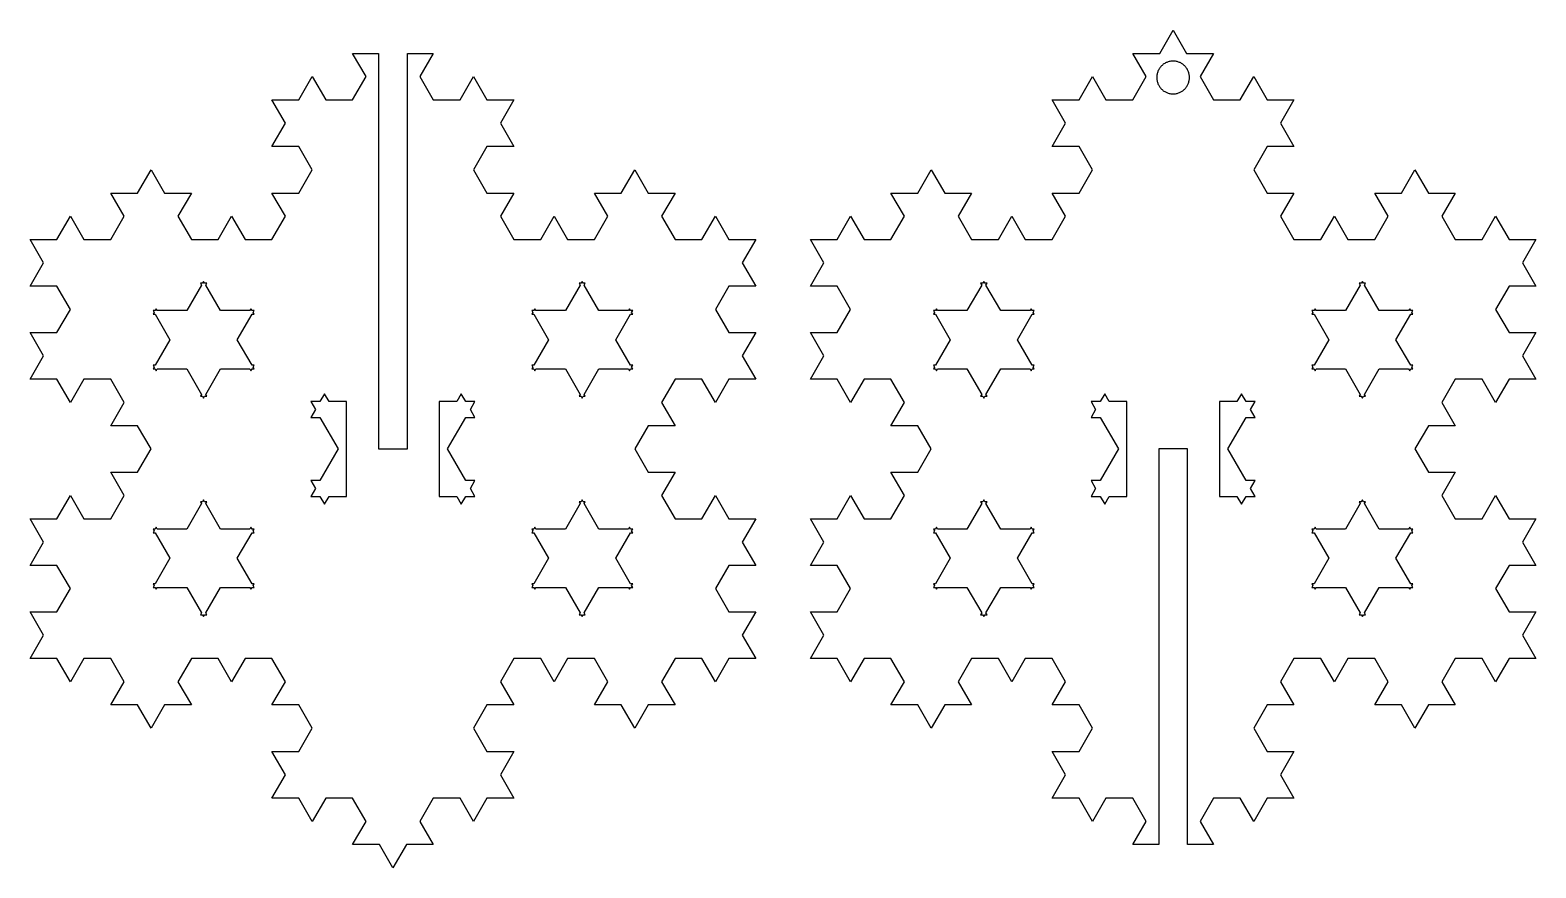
# Model space of a CAD drawing. Header units: millimetres. Extents: x -40 to 126, y -46 to 46.
import ezdxf

# ---------------------------------------------------------------- set-up
doc = ezdxf.new("R2010")
doc.units = ezdxf.units.MM
doc.layers.add('CUT', color=1, linetype='Continuous')

msp = doc.modelspace()

# ---------------------------------------------------------------- linework, layer by layer
at = {"layer": 'CUT'}
for points in [[(88.63, 40.89), (90.1, 38.33), (93.05, 38.33), (94.53, 40.89), (96, 38.33), (98.95, 38.33), (97.48, 35.78), (98.95, 33.22), (96, 33.22), (94.53, 30.67), (96, 28.11), (98.95, 28.11), (97.48, 25.56), (98.95, 23), (101.9, 23), (103.38, 25.56), (104.86, 23), (107.81, 23), (109.28, 25.56), (107.81, 28.11), (110.76, 28.11), (112.23, 30.67), (113.71, 28.11), (116.66, 28.11), (115.18, 25.56), (116.66, 23), (119.61, 23), (121.09, 25.56), (122.56, 23), (125.51, 23), (124.04, 20.44), (125.51, 17.89), (122.56, 17.89), (121.09, 15.33), (122.56, 12.78), (125.51, 12.78), (124.04, 10.22), (125.51, 7.67), (122.56, 7.67), (121.09, 5.11), (119.61, 7.67), (116.66, 7.67), (115.18, 5.11), (116.66, 2.56), (113.71, 2.56), (112.23, 0), (113.71, -2.56), (116.66, -2.56), (115.18, -5.11), (116.66, -7.67), (119.61, -7.67), (121.09, -5.11), (122.56, -7.67), (125.51, -7.67), (124.04, -10.22), (125.51, -12.78), (122.56, -12.78), (121.09, -15.33), (122.56, -17.89), (125.51, -17.89), (124.04, -20.44), (125.51, -23), (122.56, -23), (121.09, -25.56), (119.61, -23), (116.66, -23), (115.18, -25.56), (116.66, -28.11), (113.71, -28.11), (112.23, -30.67), (110.76, -28.11), (107.81, -28.11), (109.28, -25.56), (107.81, -23), (104.86, -23), (103.38, -25.56), (101.9, -23), (98.95, -23), (97.48, -25.56), (98.95, -28.11), (96, -28.11), (94.53, -30.67), (96, -33.22), (98.95, -33.22), (97.48, -35.78), (98.95, -38.33), (96, -38.33), (94.53, -40.89), (93.05, -38.33), (90.1, -38.33), (88.63, -40.89), (90.1, -43.44), (87.26, -43.44), (87.26, 0), (84.09, 0), (84.09, -43.44), (81.25, -43.44), (82.72, -40.89), (81.25, -38.33), (78.3, -38.33), (76.82, -40.89), (75.35, -38.33), (72.4, -38.33), (73.87, -35.78), (72.4, -33.22), (75.35, -33.22), (76.82, -30.67), (75.35, -28.11), (72.4, -28.11), (73.87, -25.56), (72.4, -23), (69.44, -23), (67.97, -25.56), (66.49, -23), (63.54, -23), (62.07, -25.56), (63.54, -28.11), (60.59, -28.11), (59.12, -30.67), (57.64, -28.11), (54.69, -28.11), (56.17, -25.56), (54.69, -23), (51.74, -23), (50.26, -25.56), (48.79, -23), (45.84, -23), (47.31, -20.44), (45.84, -17.89), (48.79, -17.89), (50.26, -15.33), (48.79, -12.78), (45.84, -12.78), (47.31, -10.22), (45.84, -7.67), (48.79, -7.67), (50.26, -5.11), (51.74, -7.67), (54.69, -7.67), (56.17, -5.11), (54.69, -2.56), (57.64, -2.56), (59.12, 0), (57.64, 2.56), (54.69, 2.56), (56.17, 5.11), (54.69, 7.67), (51.74, 7.67), (50.26, 5.11), (48.79, 7.67), (45.84, 7.67), (47.31, 10.22), (45.84, 12.78), (48.79, 12.78), (50.26, 15.33), (48.79, 17.89), (45.84, 17.89), (47.31, 20.44), (45.84, 23), (48.79, 23), (50.26, 25.56), (51.74, 23), (54.69, 23), (56.17, 25.56), (54.69, 28.11), (57.64, 28.11), (59.12, 30.67), (60.59, 28.11), (63.54, 28.11), (62.07, 25.56), (63.54, 23), (66.49, 23), (67.97, 25.56), (69.44, 23), (72.4, 23), (73.87, 25.56), (72.4, 28.11), (75.35, 28.11), (76.82, 30.67), (75.35, 33.22), (72.4, 33.22), (73.87, 35.78), (72.4, 38.33), (75.35, 38.33), (76.82, 40.89), (78.3, 38.33), (81.25, 38.33), (82.72, 40.89), (81.25, 43.44), (84.2, 43.44), (85.67, 46), (87.15, 43.44), (90.1, 43.44), (88.63, 40.89)], [(4.43, 43.44), (2.95, 40.89), (4.43, 38.33), (7.38, 38.33), (8.85, 40.89), (10.33, 38.33), (13.28, 38.33), (11.8, 35.78), (13.28, 33.22), (10.33, 33.22), (8.85, 30.67), (10.33, 28.11), (13.28, 28.11), (11.8, 25.56), (13.28, 23), (16.23, 23), (17.71, 25.56), (19.18, 23), (22.13, 23), (23.61, 25.56), (22.13, 28.11), (25.08, 28.11), (26.56, 30.67), (28.03, 28.11), (30.98, 28.11), (29.51, 25.56), (30.98, 23), (33.94, 23), (35.41, 25.56), (36.89, 23), (39.84, 23), (38.36, 20.44), (39.84, 17.89), (36.89, 17.89), (35.41, 15.33), (36.89, 12.78), (39.84, 12.78), (38.36, 10.22), (39.84, 7.67), (36.89, 7.67), (35.41, 5.11), (33.94, 7.67), (30.98, 7.67), (29.51, 5.11), (30.98, 2.56), (28.03, 2.56), (26.56, 0), (28.03, -2.56), (30.98, -2.56), (29.51, -5.11), (30.98, -7.67), (33.94, -7.67), (35.41, -5.11), (36.89, -7.67), (39.84, -7.67), (38.36, -10.22), (39.84, -12.78), (36.89, -12.78), (35.41, -15.33), (36.89, -17.89), (39.84, -17.89), (38.36, -20.44), (39.84, -23), (36.89, -23), (35.41, -25.56), (33.94, -23), (30.98, -23), (29.51, -25.56), (30.98, -28.11), (28.03, -28.11), (26.56, -30.67), (25.08, -28.11), (22.13, -28.11), (23.61, -25.56), (22.13, -23), (19.18, -23), (17.71, -25.56), (16.23, -23), (13.28, -23), (11.8, -25.56), (13.28, -28.11), (10.33, -28.11), (8.85, -30.67), (10.33, -33.22), (13.28, -33.22), (11.8, -35.78), (13.28, -38.33), (10.33, -38.33), (8.85, -40.89), (7.38, -38.33), (4.43, -38.33), (2.95, -40.89), (4.43, -43.44), (1.48, -43.44), (0, -46), (-1.48, -43.44), (-4.43, -43.44), (-2.95, -40.89), (-4.43, -38.33), (-7.38, -38.33), (-8.85, -40.89), (-10.33, -38.33), (-13.28, -38.33), (-11.8, -35.78), (-13.28, -33.22), (-10.33, -33.22), (-8.85, -30.67), (-10.33, -28.11), (-13.28, -28.11), (-11.8, -25.56), (-13.28, -23), (-16.23, -23), (-17.71, -25.56), (-19.18, -23), (-22.13, -23), (-23.61, -25.56), (-22.13, -28.11), (-25.08, -28.11), (-26.56, -30.67), (-28.03, -28.11), (-30.98, -28.11), (-29.51, -25.56), (-30.98, -23), (-33.94, -23), (-35.41, -25.56), (-36.89, -23), (-39.84, -23), (-38.36, -20.44), (-39.84, -17.89), (-36.89, -17.89), (-35.41, -15.33), (-36.89, -12.78), (-39.84, -12.78), (-38.36, -10.22), (-39.84, -7.67), (-36.89, -7.67), (-35.41, -5.11), (-33.94, -7.67), (-30.98, -7.67), (-29.51, -5.11), (-30.98, -2.56), (-28.03, -2.56), (-26.56, 0), (-28.03, 2.56), (-30.98, 2.56), (-29.51, 5.11), (-30.98, 7.67), (-33.94, 7.67), (-35.41, 5.11), (-36.89, 7.67), (-39.84, 7.67), (-38.36, 10.22), (-39.84, 12.78), (-36.89, 12.78), (-35.41, 15.33), (-36.89, 17.89), (-39.84, 17.89), (-38.36, 20.44), (-39.84, 23), (-36.89, 23), (-35.41, 25.56), (-33.94, 23), (-30.98, 23), (-29.51, 25.56), (-30.98, 28.11), (-28.03, 28.11), (-26.56, 30.67), (-25.08, 28.11), (-22.13, 28.11), (-23.61, 25.56), (-22.13, 23), (-19.18, 23), (-17.71, 25.56), (-16.23, 23), (-13.28, 23), (-11.8, 25.56), (-13.28, 28.11), (-10.33, 28.11), (-8.85, 30.67), (-10.33, 33.22), (-13.28, 33.22), (-11.8, 35.78), (-13.28, 38.33), (-10.33, 38.33), (-8.85, 40.89), (-7.38, 38.33), (-4.43, 38.33), (-2.95, 40.89), (-4.43, 43.44), (-1.59, 43.44), (-1.59, 0), (1.59, 0), (1.59, 43.44), (4.43, 43.44)], [(87.47, 40.89), (87.47, 40.98), (87.45, 41.06), (87.44, 41.15), (87.42, 41.24), (87.4, 41.32), (87.37, 41.41), (87.34, 41.49), (87.3, 41.57), (87.26, 41.65), (87.22, 41.73), (87.17, 41.8), (87.12, 41.87), (87.07, 41.94), (87.01, 42.01), (86.95, 42.07), (86.88, 42.13), (86.82, 42.19), (86.75, 42.25), (86.67, 42.3), (86.6, 42.34), (86.52, 42.39), (86.44, 42.43), (86.36, 42.46), (86.28, 42.49), (86.2, 42.52), (86.11, 42.55), (86.03, 42.57), (85.94, 42.58), (85.85, 42.59), (85.76, 42.6), (85.67, 42.6), (85.59, 42.6), (85.5, 42.59), (85.41, 42.58), (85.32, 42.57), (85.24, 42.55), (85.15, 42.52), (85.07, 42.49), (84.99, 42.46), (84.9, 42.43), (84.83, 42.39), (84.75, 42.34), (84.67, 42.3), (84.6, 42.25), (84.53, 42.19), (84.47, 42.13), (84.4, 42.07), (84.34, 42.01), (84.28, 41.94), (84.23, 41.87), (84.18, 41.8), (84.13, 41.73), (84.09, 41.65), (84.05, 41.57), (84.01, 41.49), (83.98, 41.41), (83.95, 41.32), (83.93, 41.24), (83.91, 41.15), (83.89, 41.06), (83.88, 40.98), (83.88, 40.89), (83.87, 40.8), (83.88, 40.71), (83.88, 40.62), (83.89, 40.54), (83.91, 40.45), (83.93, 40.36), (83.95, 40.28), (83.98, 40.19), (84.01, 40.11), (84.05, 40.03), (84.09, 39.95), (84.13, 39.87), (84.18, 39.8), (84.23, 39.73), (84.28, 39.66), (84.34, 39.59), (84.4, 39.53), (84.47, 39.47), (84.53, 39.41), (84.6, 39.35), (84.67, 39.3), (84.75, 39.26), (84.83, 39.21), (84.9, 39.17), (84.99, 39.14), (85.07, 39.11), (85.15, 39.08), (85.24, 39.05), (85.32, 39.03), (85.41, 39.02), (85.5, 39.01), (85.59, 39), (85.67, 39), (85.76, 39), (85.85, 39.01), (85.94, 39.02), (86.03, 39.03), (86.11, 39.05), (86.2, 39.08), (86.28, 39.11), (86.36, 39.14), (86.44, 39.17), (86.52, 39.21), (86.6, 39.26), (86.67, 39.3), (86.75, 39.35), (86.82, 39.41), (86.88, 39.47), (86.95, 39.53), (87.01, 39.59), (87.07, 39.66), (87.12, 39.73), (87.17, 39.8), (87.22, 39.87), (87.26, 39.95), (87.3, 40.03), (87.34, 40.11), (87.37, 40.19), (87.4, 40.28), (87.42, 40.36), (87.44, 40.45), (87.45, 40.54), (87.47, 40.62), (87.47, 40.71), (87.47, 40.8), (87.47, 40.89)], [(-26.1, 9.2), (-26.33, 9.2), (-26.21, 9), (-26.33, 8.8), (-26.1, 8.8), (-25.98, 8.6), (-25.87, 8.8), (-22.63, 8.8), (-21.02, 6), (-21.13, 5.8), (-20.9, 5.8), (-20.78, 5.6), (-20.67, 5.8), (-20.44, 5.8), (-20.55, 6), (-18.94, 8.8), (-15.7, 8.8), (-15.59, 8.6), (-15.47, 8.8), (-15.24, 8.8), (-15.36, 9), (-15.24, 9.2), (-15.47, 9.2), (-17.09, 12), (-15.47, 14.8), (-15.24, 14.8), (-15.36, 15), (-15.24, 15.2), (-15.47, 15.2), (-15.59, 15.4), (-15.7, 15.2), (-18.94, 15.2), (-20.55, 18), (-20.44, 18.2), (-20.67, 18.2), (-20.78, 18.4), (-20.9, 18.2), (-21.13, 18.2), (-21.02, 18), (-22.63, 15.2), (-25.87, 15.2), (-25.98, 15.4), (-26.1, 15.2), (-26.33, 15.2), (-26.21, 15), (-26.33, 14.8), (-26.1, 14.8), (-24.48, 12), (-26.1, 9.2)], [(15.47, 9.2), (15.24, 9.2), (15.36, 9), (15.24, 8.8), (15.47, 8.8), (15.59, 8.6), (15.7, 8.8), (18.94, 8.8), (20.55, 6), (20.44, 5.8), (20.67, 5.8), (20.78, 5.6), (20.9, 5.8), (21.13, 5.8), (21.02, 6), (22.63, 8.8), (25.87, 8.8), (25.98, 8.6), (26.1, 8.8), (26.33, 8.8), (26.21, 9), (26.33, 9.2), (26.1, 9.2), (24.48, 12), (26.1, 14.8), (26.33, 14.8), (26.21, 15), (26.33, 15.2), (26.1, 15.2), (25.98, 15.4), (25.87, 15.2), (22.63, 15.2), (21.02, 18), (21.13, 18.2), (20.9, 18.2), (20.78, 18.4), (20.67, 18.2), (20.44, 18.2), (20.55, 18), (18.94, 15.2), (15.7, 15.2), (15.59, 15.4), (15.47, 15.2), (15.24, 15.2), (15.36, 15), (15.24, 14.8), (15.47, 14.8), (17.09, 12), (15.47, 9.2)], [(59.35, 9.2), (59.46, 9), (59.35, 8.8), (59.58, 8.8), (59.69, 8.6), (59.81, 8.8), (63.04, 8.8), (64.66, 6), (64.54, 5.8), (64.77, 5.8), (64.89, 5.6), (65.01, 5.8), (65.24, 5.8), (65.12, 6), (66.74, 8.8), (69.97, 8.8), (70.09, 8.6), (70.2, 8.8), (70.43, 8.8), (70.32, 9), (70.43, 9.2), (70.2, 9.2), (68.58, 12), (70.2, 14.8), (70.43, 14.8), (70.32, 15), (70.43, 15.2), (70.2, 15.2), (70.09, 15.4), (69.97, 15.2), (66.74, 15.2), (65.12, 18), (65.24, 18.2), (65.01, 18.2), (64.89, 18.4), (64.77, 18.2), (64.54, 18.2), (64.66, 18), (63.04, 15.2), (59.81, 15.2), (59.69, 15.4), (59.58, 15.2), (59.35, 15.2), (59.46, 15), (59.35, 14.8), (59.58, 14.8), (61.19, 12), (59.58, 9.2), (59.35, 9.2)], [(100.92, 9.2), (101.03, 9), (100.92, 8.8), (101.15, 8.8), (101.26, 8.6), (101.38, 8.8), (104.61, 8.8), (106.23, 6), (106.11, 5.8), (106.34, 5.8), (106.46, 5.6), (106.57, 5.8), (106.81, 5.8), (106.69, 6), (108.31, 8.8), (111.54, 8.8), (111.66, 8.6), (111.77, 8.8), (112, 8.8), (111.89, 9), (112, 9.2), (111.77, 9.2), (110.15, 12), (111.77, 14.8), (112, 14.8), (111.89, 15), (112, 15.2), (111.77, 15.2), (111.66, 15.4), (111.54, 15.2), (108.31, 15.2), (106.69, 18), (106.81, 18.2), (106.57, 18.2), (106.46, 18.4), (106.34, 18.2), (106.11, 18.2), (106.23, 18), (104.61, 15.2), (101.38, 15.2), (101.26, 15.4), (101.15, 15.2), (100.92, 15.2), (101.03, 15), (100.92, 14.8), (101.15, 14.8), (102.76, 12), (101.15, 9.2), (100.92, 9.2)], [(-7.01, -5.2), (-5.09, -5.2), (-5.09, 5.2), (-7.01, 5.2), (-7.51, 6.07), (-8.01, 5.2), (-9.01, 5.2), (-8.51, 4.33), (-9.01, 3.47), (-8.01, 3.47), (-6, 0), (-8.01, -3.47), (-9.01, -3.47), (-8.51, -4.33), (-9.01, -5.2), (-8.01, -5.2), (-7.51, -6.07), (-7.01, -5.2)], [(7.51, 6.07), (7.01, 5.2), (5.09, 5.2), (5.09, -5.2), (7.01, -5.2), (7.51, -6.07), (8.01, -5.2), (9.01, -5.2), (8.51, -4.33), (9.01, -3.47), (8.01, -3.47), (6, 0), (8.01, 3.47), (9.01, 3.47), (8.51, 4.33), (9.01, 5.2), (8.01, 5.2), (7.51, 6.07)], [(80.59, -5.2), (80.59, 5.2), (78.67, 5.2), (78.17, 6.07), (77.67, 5.2), (76.67, 5.2), (77.17, 4.33), (76.67, 3.47), (77.67, 3.47), (79.67, 0), (77.67, -3.47), (76.67, -3.47), (77.17, -4.33), (76.67, -5.2), (77.67, -5.2), (78.17, -6.07), (78.67, -5.2), (80.59, -5.2)], [(92.68, 5.2), (90.76, 5.2), (90.76, -5.2), (92.68, -5.2), (93.18, -6.07), (93.68, -5.2), (94.68, -5.2), (94.18, -4.33), (94.68, -3.47), (93.68, -3.47), (91.68, 0), (93.68, 3.47), (94.68, 3.47), (94.18, 4.33), (94.68, 5.2), (93.68, 5.2), (93.18, 6.07), (92.68, 5.2)], [(-26.1, -14.8), (-26.33, -14.8), (-26.21, -15), (-26.33, -15.2), (-26.1, -15.2), (-25.98, -15.4), (-25.87, -15.2), (-22.63, -15.2), (-21.02, -18), (-21.13, -18.2), (-20.9, -18.2), (-20.78, -18.4), (-20.67, -18.2), (-20.44, -18.2), (-20.55, -18), (-18.94, -15.2), (-15.7, -15.2), (-15.59, -15.4), (-15.47, -15.2), (-15.24, -15.2), (-15.36, -15), (-15.24, -14.8), (-15.47, -14.8), (-17.09, -12), (-15.47, -9.2), (-15.24, -9.2), (-15.36, -9), (-15.24, -8.8), (-15.47, -8.8), (-15.59, -8.6), (-15.7, -8.8), (-18.94, -8.8), (-20.55, -6), (-20.44, -5.8), (-20.67, -5.8), (-20.78, -5.6), (-20.9, -5.8), (-21.13, -5.8), (-21.02, -6), (-22.63, -8.8), (-25.87, -8.8), (-25.98, -8.6), (-26.1, -8.8), (-26.33, -8.8), (-26.21, -9), (-26.33, -9.2), (-26.1, -9.2), (-24.48, -12), (-26.1, -14.8)], [(15.24, -14.8), (15.36, -15), (15.24, -15.2), (15.47, -15.2), (15.59, -15.4), (15.7, -15.2), (18.94, -15.2), (20.55, -18), (20.44, -18.2), (20.67, -18.2), (20.78, -18.4), (20.9, -18.2), (21.13, -18.2), (21.02, -18), (22.63, -15.2), (25.87, -15.2), (25.98, -15.4), (26.1, -15.2), (26.33, -15.2), (26.21, -15), (26.33, -14.8), (26.1, -14.8), (24.48, -12), (26.1, -9.2), (26.33, -9.2), (26.21, -9), (26.33, -8.8), (26.1, -8.8), (25.98, -8.6), (25.87, -8.8), (22.63, -8.8), (21.02, -6), (21.13, -5.8), (20.9, -5.8), (20.78, -5.6), (20.67, -5.8), (20.44, -5.8), (20.55, -6), (18.94, -8.8), (15.7, -8.8), (15.59, -8.6), (15.47, -8.8), (15.24, -8.8), (15.36, -9), (15.24, -9.2), (15.47, -9.2), (17.09, -12), (15.47, -14.8), (15.24, -14.8)], [(59.35, -14.8), (59.46, -15), (59.35, -15.2), (59.58, -15.2), (59.69, -15.4), (59.81, -15.2), (63.04, -15.2), (64.66, -18), (64.54, -18.2), (64.77, -18.2), (64.89, -18.4), (65.01, -18.2), (65.24, -18.2), (65.12, -18), (66.74, -15.2), (69.97, -15.2), (70.09, -15.4), (70.2, -15.2), (70.43, -15.2), (70.32, -15), (70.43, -14.8), (70.2, -14.8), (68.58, -12), (70.2, -9.2), (70.43, -9.2), (70.32, -9), (70.43, -8.8), (70.2, -8.8), (70.09, -8.6), (69.97, -8.8), (66.74, -8.8), (65.12, -6), (65.24, -5.8), (65.01, -5.8), (64.89, -5.6), (64.77, -5.8), (64.54, -5.8), (64.66, -6), (63.04, -8.8), (59.81, -8.8), (59.69, -8.6), (59.58, -8.8), (59.35, -8.8), (59.46, -9), (59.35, -9.2), (59.58, -9.2), (61.19, -12), (59.58, -14.8), (59.35, -14.8)], [(101.03, -15), (100.92, -15.2), (101.15, -15.2), (101.26, -15.4), (101.38, -15.2), (104.61, -15.2), (106.23, -18), (106.11, -18.2), (106.34, -18.2), (106.46, -18.4), (106.57, -18.2), (106.81, -18.2), (106.69, -18), (108.31, -15.2), (111.54, -15.2), (111.66, -15.4), (111.77, -15.2), (112, -15.2), (111.89, -15), (112, -14.8), (111.77, -14.8), (110.15, -12), (111.77, -9.2), (112, -9.2), (111.89, -9), (112, -8.8), (111.77, -8.8), (111.66, -8.6), (111.54, -8.8), (108.31, -8.8), (106.69, -6), (106.81, -5.8), (106.57, -5.8), (106.46, -5.6), (106.34, -5.8), (106.11, -5.8), (106.23, -6), (104.61, -8.8), (101.38, -8.8), (101.26, -8.6), (101.15, -8.8), (100.92, -8.8), (101.03, -9), (100.92, -9.2), (101.15, -9.2), (102.76, -12), (101.15, -14.8), (100.92, -14.8), (101.03, -15)]]:
    msp.add_lwpolyline(points, close=True, dxfattribs=at)

doc.saveas('drawing.dxf')
